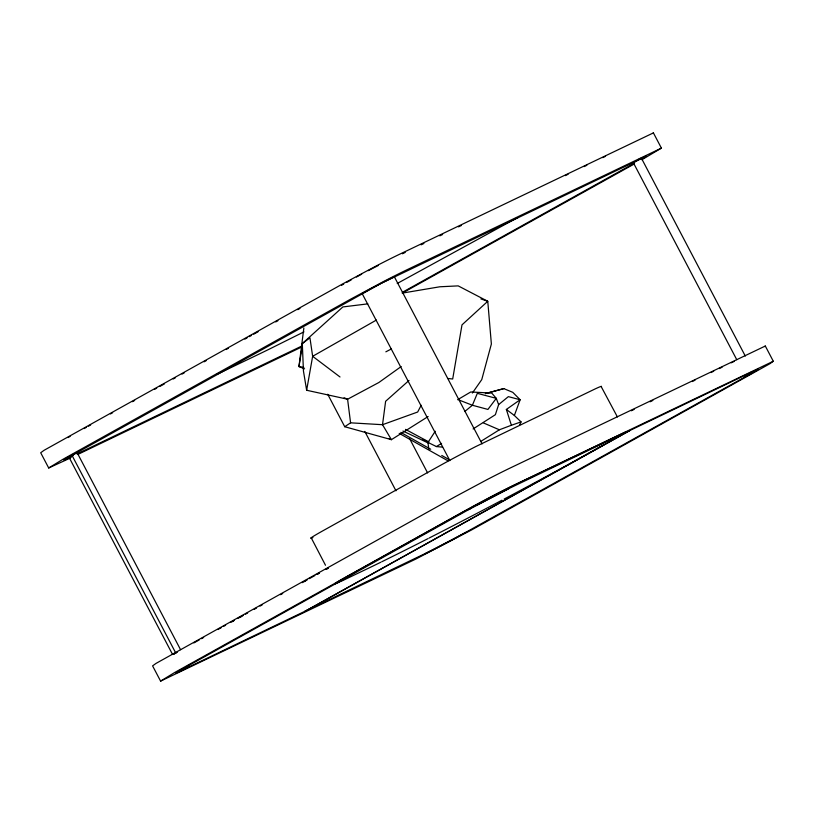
<?xml version="1.0" encoding="UTF-8"?>
<svg xmlns="http://www.w3.org/2000/svg" width="814" height="814" viewBox="0 0 814 814"><rect width="100%" height="100%" fill="white"/><g stroke="black" fill="none" stroke-linecap="round" stroke-linejoin="round"><path stroke-width="1.22" d="M303.856 328.001L298.962 366.565L304.578 368.834M302.32 345.909L298.962 366.565L303.866 367.48M306.644 390.262L312.647 356.298L309.951 337.841L302.309 343.569L303.449 371.042L306.644 390.262L347.588 399.226L378.856 382.509L401.19 366.544M519.576 425.112L521.041 421.906L514.367 415.486L520.136 399.745L508.363 396.632L498.636 404.609L495.38 414.692L473.107 428.947M421.174 405.27L417.674 412.016L382.519 424.704L350.58 422.832L344.729 426.719L327.737 394.271M428.795 449.399L427.971 442.419L435.256 431.247M472.374 393.03L481.756 379.619L491.371 344.017L487.769 301.282L458.19 285.877L439.845 286.782L402.93 292.999M652.93 133.496L653.408 132.886L661.406 148.117L641.92 159.727M764.824 346.622L765.313 346.021L773.3 361.243L770.044 363.634L471.591 529.945L415.832 559.055L160.592 681.115L152.594 665.883L155.973 663.43L454.456 497.11L487.515 479.395A43.61 1.292 -27.7 0 1 510.256 467.979L765.313 346.021M653.408 132.886L398.351 254.843A43.61 1.292 -27.7 0 0 375.62 266.27L342.562 283.974L44.078 450.295L40.7 452.757L48.698 467.979L62.607 459.483L350.549 299.206L383.608 281.491A43.61 1.292 -27.7 0 1 406.349 270.065L661.406 148.117M160.592 681.115L174.501 672.608L462.444 512.342L495.502 494.627A43.61 1.292 -27.7 0 1 518.243 483.201L773.3 361.243M302.309 343.569L342.877 306.929L367.836 303.866M409.004 380.464L385.622 401.282L382.519 424.704L391.402 439.672L428.133 416.534M464.753 411.518L472.385 405.25L477.34 393.335L496.286 398.351L498.636 404.609M480.901 441.351L499.379 429.792L511.385 425.254L506.359 409.452L520.136 399.745L512.789 392.338L503.795 388.614L485.429 393.589M641.432 159.218L646.011 156.42L380.972 283.445L64.082 459.839L71.907 456.379M427.971 442.419L436.406 446.56L441.595 443.386M457.631 399.715L470.726 391.982L491.748 393.081L496.286 398.351L487.922 409.432L472.385 405.25L459.157 400.081M614.305 438.95L625.498 432.041L509.544 487.271A43.274 1.282 -27.7 0 0 473.361 506.135L345.085 577.462A42.979 1.272 -27.7 0 0 335.368 583.821L339.998 581.857M376.373 320.075L312.647 356.298L340.008 376.974M73.83 453.988L66.056 458.424A26.709 0.794 -27.7 0 0 64.967 459.625L71.683 456.501M173.972 653.998L175.844 652.96M173.535 654.273L177.452 652.075M189.397 665.099L176.323 672.639L184.218 669.332M67.969 437.576L70.116 436.385M84.127 428.581L86.304 427.37M88.492 426.16L90.669 424.939M110.419 413.95L112.627 412.718M132.458 401.678L134.666 400.457M154.507 389.407L156.705 388.186M160.012 386.345L164.418 383.893M173.24 378.988L175.437 377.757M182.051 374.074L184.259 372.853M204.09 361.813L206.298 360.582M226.129 349.542L228.337 348.311M244.872 339.112L247.069 337.891M249.277 336.66L251.475 335.429M253.683 334.208L258.089 331.756M275.722 321.937L277.93 320.716M297.761 309.666L299.969 308.445M341.565 285.287L343.712 284.096M346.917 282.305L351.2 279.924M517.623 217.562L397.222 283.486M402.299 292.348L634.482 163.105M402.238 293.132L634.31 163.96M193.844 642.928L199.298 639.896M201.475 638.675L203.663 637.464M217.908 629.537L221.215 627.696M223.423 626.465L225.62 625.244M232.234 621.56L234.442 620.329M237.749 618.487L243.254 615.425M245.462 614.194L247.67 612.973M254.273 609.289L256.481 608.068M303.866 581.684L306.074 580.463M309.381 578.622L314.886 575.549M317.094 574.328L319.292 573.097M328.113 568.192L325.905 569.424L328.022 568.264M230.993 622.272L233.14 621.072M239.601 617.48L241.748 616.279M260.063 606.084L262.22 604.883M280.555 594.688L282.712 593.487M302.136 582.671L307.529 579.67M317.236 574.267L319.393 573.066M471.092 508.282L177.951 671.55A26.709 0.794 -27.7 0 0 176.862 672.761L435.714 548.494A26.709 0.794 -27.7 0 0 452.492 539.733L753.011 372.527A26.73 0.794 -27.7 0 0 757.01 369.607L750.193 372.781M603.795 444.8L572.893 461.976M629.517 430.698L304.812 611.446L630.067 430.433M744.556 377.279L757.651 369.79L750.762 372.507L507.814 489.092L476.292 505.402M468.62 509.676L508.984 488.553M466.025 532.305L425.162 553.683M356.41 277.045L361.67 274.176M368.254 270.686L372.049 268.712M385.846 351.831L391.442 348.921M372.995 268.213L378.449 265.415M303.948 331.868L270.258 348.657A167.867 4.976 -27.7 0 1 256.542 355.321L217.012 374.287M402.452 253.765L405.24 252.432M421.082 244.831L423.901 243.478M439.825 235.836L442.633 234.493M458.547 226.852L461.365 225.498M565.313 175.61L568.121 174.267M584.045 166.626L586.863 165.273M602.757 157.651L605.545 156.308M77.004 453.937L301.241 346.316M70.584 457.916L48.698 467.979M78.205 454.263L301.994 346.856M631.318 410.765L634.137 409.422M650.05 401.78L652.859 400.427M692.195 381.552L695.014 380.209M710.917 372.568L713.715 371.225M719.291 368.559L722.079 367.216M731.216 362.83L734.228 361.385M638.298 159.656L645.115 156.481A26.73 0.794 -27.7 0 1 642.246 158.74M341.107 581.328L371.55 566.737A172.069 5.108 -27.7 0 0 380.718 562.281M511.385 425.254L521.041 421.906M503.795 388.614L485.398 393.6M436.406 446.56L442.602 447.151M447.853 378.479L452.686 378.998L461.996 324.867L487.769 301.282L480.921 298.931M344.729 426.719L391.402 439.672L389.234 438.583M344.078 397.741L347.588 399.226L350.58 422.832M483.363 422.893L499.379 429.792M402.93 431.023L428.225 442.979M423.138 439.509L427.615 441.809M405.484 429.365L428.866 441.961M400.783 432.407L430.698 449.236M441.778 455.464L449.532 459.829L447.944 460.805L399.206 433.374M506.359 409.452L514.367 415.486M617.409 416.941L601.241 386.701A43.091 1.282 -27.7 0 0 594.983 389L475.641 446.632A43.142 1.282 -27.7 0 0 441.096 464.998L322.985 530.738A42.939 1.272 -27.7 0 0 312.922 537.555M745.298 356.054L641.391 158.15A25.804 0.763 -27.7 0 0 633.719 162.983M633.445 162.892L736.772 359.707M482.071 443.864L394.332 276.74A25.804 0.763 -27.7 0 0 362.128 293.539L449.867 460.663M409.707 438.827L427.604 472.903M364.804 431.43L395.97 490.801M325.488 565.242L311.182 537.759M180.566 649.694L77.238 452.879A25.804 0.763 -27.7 0 0 71.856 455.087L175.753 653.001M172.578 654.476L69.251 457.672A25.804 0.763 -27.7 0 0 73.189 455.443M572.934 461.955A172.069 5.108 -27.7 0 1 504.131 499.063M501.953 500.213A172.069 5.108 -27.7 0 1 429.09 538.064M428.011 538.614A172.069 5.108 -27.7 0 1 381.715 561.792"/></g></svg>
